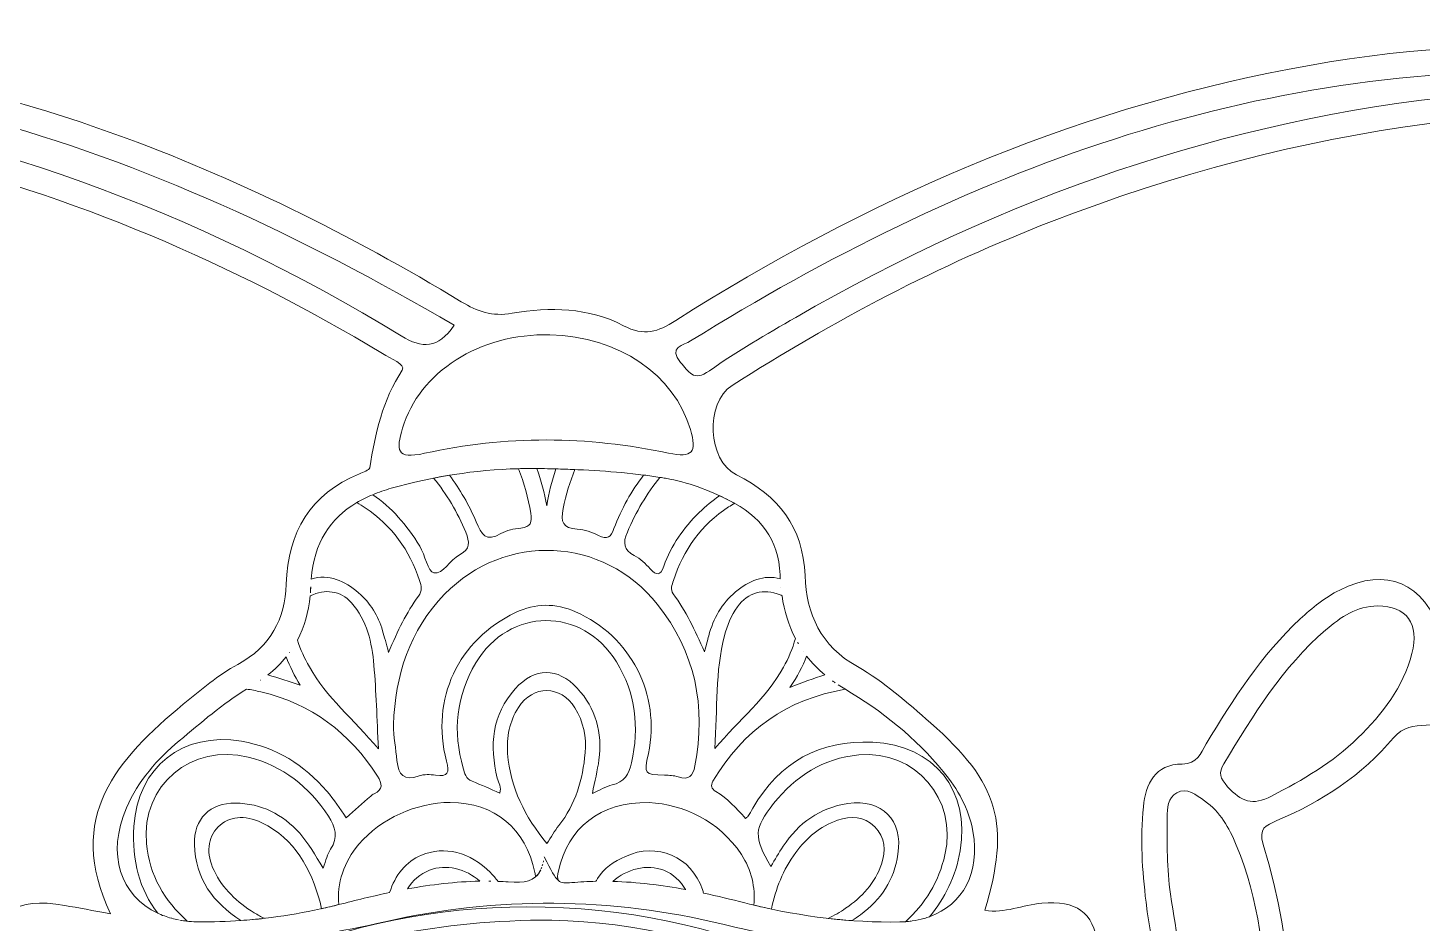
# Model space of a CAD drawing. Extents: x 70 to 1931, y -820 to -180.
# Drawn here: x 220.6 to 408.7, y -304.7 to -184 of the extents above; entities that cross this region are included whole.
import ezdxf

# ---------------------------------------------------------------- set-up
doc = ezdxf.new("R2010")
doc.units = 0
doc.header["$MEASUREMENT"] = 0
doc.layers.add('Layer 1', color=7, linetype='Continuous')

# ---------------------------------------------------------------- blocks, each defined once
blk = doc.blocks.new('block 2')
at = {"layer": 'Layer 1', "lineweight": 0}
for points, knots in [([(509.78, -462.53), (506.69, -456.93), (500.9, -453.88), (494.56, -454.53), (490.01, -454.99), (486.15, -457.08), (482.44, -459.57), (481.43, -460.25), (480.65, -461.43), (479.29, -461.42), (469.71, -461.37), (460.78, -464.18), (451.74, -467.82), (450.19, -454.55), (443.63, -444.56), (433.08, -437.09), (422.72, -429.75), (410.98, -426.43), (398.49, -425.74), (394.68, -425.54), (393.22, -424.32), (392.47, -420.48), (389.54, -405.48), (384.17, -391.39), (373.39, -380.19), (370.05, -376.71), (370.7, -374.92), (373.08, -371.5), (389.45, -347.9), (395.78, -322.32), (387.24, -294.13), (386.57, -291.92), (387.56, -291.58), (389.09, -290.92), (395.14, -288.35), (400.57, -284.82), (404.82, -279.74), (406.07, -278.26), (407.54, -278.16), (409.23, -278.05), (415.21, -277.67), (419.27, -274.53), (421.58, -269.08), (423.34, -264.9), (423.51, -260.48), (423.31, -256.04), (423.27, -255.02), (423.66, -253.62), (422.01, -253.46), (420.41, -253.3), (420.05, -254.37), (419.71, -255.74), (418.55, -260.43), (415.26, -263.34), (411.24, -265.8), (408.93, -258.8), (403.84, -256.66), (397.55, -259.83), (395.57, -260.84), (393.84, -262.21), (392.21, -263.73), (386.99, -268.61), (383.2, -274.55), (379.53, -280.58), (378.76, -281.84), (378.37, -283.28), (376.32, -283.29), (372.63, -283.29), (371.39, -285.96), (371.08, -289.07), (370.65, -293.35), (370.91, -297.63), (371.43, -301.9), (372.28, -309.03), (374.49, -316.01), (373.89, -323.28), (372.63, -338.65), (367.15, -352.82), (361.35, -366.89), (360.47, -369.03), (359.47, -368.65), (357.89, -367.78), (352.3, -364.69), (346.36, -362.48), (340.13, -361.04), (339.12, -360.81), (337.9, -361.03), (337.31, -359.79), (341.64, -357.95), (346.02, -356.27), (350.22, -354.23), (352.41, -353.17), (355, -351.71), (354.46, -348.71), (352.95, -340.44), (356.74, -334), (361.01, -327.56), (365.01, -321.51), (365.91, -314.69), (364.94, -307.67), (364.31, -303.13), (362.01, -301.69), (357.38, -302.06), (354.81, -302.27), (352.35, -303.46), (349.68, -303.01), (353.2, -291.43), (351.65, -285.87), (342.36, -277.74), (339.24, -275.01), (336.08, -272.18), (332.51, -270.16), (327.54, -267.35), (325.64, -263.1), (325.44, -257.89), (325.18, -251.32), (321.88, -247.11), (316.19, -244.3), (312.27, -242.36), (311.95, -234.61), (315.6, -232.27), (329.26, -223.52), (343.54, -215.99), (358.68, -210.15), (391.91, -197.32), (426.12, -192.14), (461.58, -197.45), (466.62, -198.21), (471.58, -199.53), (476.57, -200.62), (477.85, -200.9), (479.11, -201.15), (479.62, -199.51), (480.08, -197.99), (478.9, -197.64), (477.85, -197.25), (477.2, -197), (476.57, -196.72), (475.93, -196.46), (448.24, -185.46), (419.73, -184.04), (390.74, -189.6), (360.9, -195.31), (333.55, -207.25), (308.02, -223.49), (305.58, -225.04), (303.74, -225.65), (300.97, -224.19), (296.29, -221.72), (291.02, -221.65), (285.96, -222.52), (283.2, -222.99), (281.28, -222.28), (279.09, -220.96), (249.02, -202.82), (217.02, -190.13), (181.72, -187.05), (158.34, -185.02), (135.65, -188.05), (113.87, -196.99), (112.77, -197.44), (110.75, -197.44), (111.51, -199.6), (112.18, -201.54), (113.69, -200.8), (114.99, -200.47), (144.6, -192.9), (174.17, -194.13), (203.65, -201.1), (226.69, -206.55), (248.22, -215.75), (268.48, -227.96), (269.51, -228.58), (271.62, -229.44), (271.13, -230.17), (268.44, -234.21), (267.51, -238.72), (266.73, -243.35), (266.67, -243.68), (265.85, -243.93), (265.34, -244.15), (258.76, -246.94), (255.72, -251.94), (255.47, -259.06), (255.31, -263.69), (253.39, -267.48), (248.95, -269.85), (246.3, -271.27), (243.94, -273.3), (241.59, -275.23), (232.74, -282.52), (225.55, -290.47), (231.78, -303.47), (229.35, -303.03), (227.48, -302.69), (225.61, -302.35), (218.84, -301.12), (216.05, -303.27), (215.79, -310.29), (215.55, -316.92), (216.9, -323.15), (220.83, -328.73), (224.38, -333.76), (227.76, -339.25), (226.78, -345.54), (225.98, -350.67), (228.08, -353.12), (232.05, -354.91), (235.94, -356.66), (239.94, -358.17), (244.65, -360.1), (236.26, -362), (228.89, -364.26), (222.15, -368.2), (220.09, -369.4), (219.85, -367.56), (219.36, -366.4), (216, -358.52), (213.06, -350.49), (210.6, -342.27), (207.04, -330.41), (205.73, -318.57), (208.74, -306.33), (210.05, -300.99), (210.45, -295.38), (209.89, -289.83), (209.6, -286.86), (208.96, -283.6), (205.31, -283.41), (202.79, -283.28), (202.07, -281.87), (201.08, -280.22), (196.79, -273.09), (192.34, -266.08), (185.41, -261.13), (182.35, -258.95), (179.02, -257.9), (175.24, -258.88), (171.78, -259.77), (170.44, -262.53), (169.63, -265.9), (165.44, -263.08), (162.03, -260.13), (161.07, -255.28), (160.79, -253.87), (160.09, -253.39), (158.83, -253.46), (157.36, -253.55), (157.61, -254.77), (157.61, -255.65), (157.62, -258.41), (157.44, -261.22), (157.89, -263.92), (159.39, -273.1), (163.53, -276.93), (172.92, -278.07), (174.29, -278.23), (175.18, -278.78), (176.03, -279.78), (180.26, -284.7), (185.49, -288.3), (191.45, -290.71), (193.78, -291.65), (194.26, -292.56), (193.35, -294.92), (191.23, -300.36), (190.32, -306.11), (190.01, -311.93), (188.84, -334.67), (195.33, -355.07), (209, -373.17), (210.82, -375.58), (210.75, -376.82), (208.6, -378.88), (203.16, -384.1), (199.16, -390.43), (195.92, -397.21), (192.27, -404.85), (189.62, -412.86), (188.28, -421.22), (187.77, -424.41), (186.42, -425.68), (183.26, -425.64), (178.67, -425.58), (174.18, -426.5), (169.73, -427.51), (149.17, -432.2), (131.74, -445.86), (129.07, -467.66), (125.41, -466.41), (121.84, -464.87), (118.12, -463.98), (108.61, -461.7), (98.53, -461.35), (90.18, -455.32), (90.07, -455.24), (89.93, -455.21), (89.8, -455.17), (82.21, -452.88), (74.55, -455.95), (70.99, -462.7), (70.54, -463.54), (69.74, -464.43), (70.66, -465.28), (71.33, -465.9), (72.28, -466.36), (73.29, -465.67), (77.72, -462.61), (82.36, -464.49), (86.93, -465.13), (88.65, -465.37), (89.53, -465.95), (88.83, -468.08), (88.16, -470.13), (89.08, -472.11), (90.35, -473.88), (93.35, -478.06), (97.64, -480.19), (102.42, -481.37), (111.89, -483.71), (121.38, -482.67), (130.84, -481.13), (132.17, -480.91), (133.26, -480.43), (134.68, -481.47), (139.75, -485.19), (142.72, -484.64), (146.39, -479.53), (149.23, -475.56), (151.22, -471.11), (152.57, -466.47), (154.64, -459.38), (159.27, -454.54), (165.19, -450.62), (170.75, -446.95), (176.73, -444.09), (182.9, -441.63), (183.67, -441.32), (184.53, -440.36), (185.17, -441), (185.17, -457.12), (185.1, -472.88), (185.23, -488.64), (185.26, -491.45), (184.36, -493.14), (182.09, -494.76), (173.8, -500.67), (166.56, -507.71), (161.31, -516.51), (152.84, -530.72), (149.99, -545.51), (157.52, -561.09), (158.5, -563.11), (157.62, -563.36), (155.99, -563.68), (151.37, -564.61), (146.69, -565.65), (142.6, -567.91), (135.76, -571.69), (128.73, -573.87), (120.87, -574.7), (111.94, -575.64), (106.46, -583.87), (107.75, -592.32), (107.87, -593.07), (107.6, -594.13), (108.76, -594.26), (109.71, -594.37), (110.67, -594.4), (111.17, -593.21), (113.2, -588.36), (117.83, -586.88), (122.07, -584.92), (123.39, -584.31), (124.58, -583.75), (125.25, -585.89), (126.14, -588.7), (128.56, -589.78), (131.2, -590.47), (136.74, -591.9), (141.92, -590.58), (146.89, -588.27), (154.52, -584.73), (160.92, -579.48), (166.73, -573.48), (167.85, -572.32), (168.78, -571.1), (170.81, -571.06), (177.41, -570.92), (179.24, -568.92), (179.19, -562.25), (179.14, -556.81), (177.73, -551.59), (176.33, -546.38), (174.07, -537.98), (178.72, -521.78), (185.44, -515.97), (185.44, -521.09), (185.41, -525.79), (185.45, -530.48), (185.62, -553.58), (186.07, -576.67), (187.12, -599.74), (188.82, -637.2), (191.57, -674.55), (198.31, -711.49), (202.49, -734.38), (208.04, -756.88), (218.09, -778.03), (223.77, -790.01), (230.92, -800.95), (241.25, -809.52), (248.5, -815.53), (255.3, -814.84), (260.96, -807.53), (264.73, -802.66), (267.03, -797.04), (268.98, -791.25), (269.87, -788.63), (270.76, -786.01), (271.77, -783.03), (276.9, -789.72), (281.75, -796.07), (290.56, -796.04), (299.36, -796.01), (304.12, -789.35), (309.22, -783.04), (310.33, -786.5), (311.16, -789.43), (312.21, -792.27), (314.41, -798.24), (316.72, -804.2), (321.14, -808.98), (326.12, -814.38), (331.81, -815.04), (337.83, -810.85), (339.97, -809.36), (341.93, -807.57), (343.79, -805.72), (356.81, -792.84), (364.35, -776.75), (370.23, -759.79), (381.91, -726.1), (386.66, -691.05), (390, -655.78), (394.27, -610.59), (395.31, -565.24), (395.51, -519.87), (395.52, -518.57), (395.02, -517.12), (396.47, -515.57), (398.41, -519.43), (400.38, -523.04), (402.08, -526.79), (405.37, -534.06), (406.52, -541.45), (403.83, -549.32), (402.18, -554.14), (401.37, -559.26), (401.77, -564.44), (402.1, -568.61), (404.2, -571.34), (407.67, -571.09), (410.83, -570.86), (412.72, -572.2), (414.79, -574.21), (417.86, -577.18), (421.14, -579.97), (424.54, -582.57), (429.63, -586.47), (435.15, -589.65), (441.59, -590.7), (446.19, -591.44), (451.75, -591.93), (454.22, -587.76), (457.06, -582.99), (459.32, -584.99), (462.25, -586.52), (465.2, -588.05), (468.26, -589.5), (469.58, -592.88), (470.01, -593.97), (470.74, -594.34), (471.81, -594.28), (473.25, -594.2), (473.03, -593.09), (473.14, -592.16), (474.08, -584.27), (469.85, -577.7), (462.21, -575.2), (458.9, -574.11), (455.47, -573.76), (452, -573.71), (450.64, -573.69), (449.28, -573.91), (448, -573.04), (440.92, -568.23), (433.01, -565.41), (424.7, -563.66), (422.73, -563.25), (422.58, -562.66), (423.44, -560.94), (429.46, -548.84), (428.73, -536.59), (423.67, -524.45), (418.4, -511.8), (409.22, -502.33), (398.35, -494.36), (396.83, -493.25), (395.74, -492.27), (395.73, -490.1), (395.66, -473.79), (396.2, -457.47), (395.27, -440.79), (401.49, -442.69), (407.01, -445.46), (412.37, -448.56), (420.12, -453.04), (426.4, -458.65), (428.84, -467.87), (430.14, -472.77), (432.41, -477.48), (435.97, -481.32), (439.05, -484.64), (442.07, -484.97), (445.41, -482.13), (446.86, -480.89), (448.08, -480.69), (449.87, -481.04), (457.78, -482.62), (465.77, -483.21), (473.81, -482.26), (479.69, -481.57), (485.16, -479.79), (489.35, -475.28), (491.4, -473.07), (493.02, -470.6), (491.91, -467.45), (491.3, -465.73), (492.24, -465.57), (493.36, -465.35), (498.06, -464.41), (502.8, -462.65), (507.41, -465.59), (508.43, -466.24), (509.35, -466.01), (510.07, -465.43), (511.28, -464.45), (510.3, -463.47), (509.78, -462.53)], [0, 0, 0, 0, 1, 1, 1, 2, 2, 2, 3, 3, 3, 4, 4, 4, 5, 5, 5, 6, 6, 6, 7, 7, 7, 8, 8, 8, 9, 9, 9, 10, 10, 10, 11, 11, 11, 12, 12, 12, 13, 13, 13, 14, 14, 14, 15, 15, 15, 16, 16, 16, 17, 17, 17, 18, 18, 18, 19, 19, 19, 20, 20, 20, 21, 21, 21, 22, 22, 22, 23, 23, 23, 24, 24, 24, 25, 25, 25, 26, 26, 26, 27, 27, 27, 28, 28, 28, 29, 29, 29, 30, 30, 30, 31, 31, 31, 32, 32, 32, 33, 33, 33, 34, 34, 34, 35, 35, 35, 36, 36, 36, 37, 37, 37, 38, 38, 38, 39, 39, 39, 40, 40, 40, 41, 41, 41, 42, 42, 42, 43, 43, 43, 44, 44, 44, 45, 45, 45, 46, 46, 46, 47, 47, 47, 48, 48, 48, 49, 49, 49, 50, 50, 50, 51, 51, 51, 52, 52, 52, 53, 53, 53, 54, 54, 54, 55, 55, 55, 56, 56, 56, 57, 57, 57, 58, 58, 58, 59, 59, 59, 60, 60, 60, 61, 61, 61, 62, 62, 62, 63, 63, 63, 64, 64, 64, 65, 65, 65, 66, 66, 66, 67, 67, 67, 68, 68, 68, 69, 69, 69, 70, 70, 70, 71, 71, 71, 72, 72, 72, 73, 73, 73, 74, 74, 74, 75, 75, 75, 76, 76, 76, 77, 77, 77, 78, 78, 78, 79, 79, 79, 80, 80, 80, 81, 81, 81, 82, 82, 82, 83, 83, 83, 84, 84, 84, 85, 85, 85, 86, 86, 86, 87, 87, 87, 88, 88, 88, 89, 89, 89, 90, 90, 90, 91, 91, 91, 92, 92, 92, 93, 93, 93, 94, 94, 94, 95, 95, 95, 96, 96, 96, 97, 97, 97, 98, 98, 98, 99, 99, 99, 100, 100, 100, 101, 101, 101, 102, 102, 102, 103, 103, 103, 104, 104, 104, 105, 105, 105, 106, 106, 106, 107, 107, 107, 108, 108, 108, 109, 109, 109, 110, 110, 110, 111, 111, 111, 112, 112, 112, 113, 113, 113, 114, 114, 114, 115, 115, 115, 116, 116, 116, 117, 117, 117, 118, 118, 118, 119, 119, 119, 120, 120, 120, 121, 121, 121, 122, 122, 122, 123, 123, 123, 124, 124, 124, 125, 125, 125, 126, 126, 126, 127, 127, 127, 128, 128, 128, 129, 129, 129, 130, 130, 130, 131, 131, 131, 132, 132, 132, 133, 133, 133, 134, 134, 134, 135, 135, 135, 136, 136, 136, 137, 137, 137, 138, 138, 138, 139, 139, 139, 140, 140, 140, 141, 141, 141, 142, 142, 142, 143, 143, 143, 144, 144, 144, 145, 145, 145, 146, 146, 146, 147, 147, 147, 148, 148, 148, 149, 149, 149, 150, 150, 150, 151, 151, 151, 152, 152, 152, 153, 153, 153, 154, 154, 154, 155, 155, 155, 156, 156, 156, 157, 157, 157, 158, 158, 158, 159, 159, 159, 160, 160, 160, 161, 161, 161, 162, 162, 162, 163, 163, 163, 164, 164, 164, 165, 165, 165, 166, 166, 166, 167, 167, 167, 168, 168, 168, 169, 169, 169, 170, 170, 170, 171, 171, 171, 172, 172, 172, 173, 173, 173, 174, 174, 174, 175, 175, 175, 176, 176, 176, 177, 177, 177, 178, 178, 178, 179, 179, 179, 180, 180, 180, 181, 181, 181, 182, 182, 182, 183, 183, 183, 183]), ([(270.97, -225.55), (243.37, -208.71), (213.63, -197.71), (181.49, -193.61), (169.3, -192.05), (157.02, -191.34), (144.68, -192.08), (193.45, -184.56), (236.76, -199.95), (278.11, -224.13), (275.92, -227.32), (273.87, -227.32), (270.97, -225.55)], [0, 0, 0, 0, 1, 1, 1, 2, 2, 2, 3, 3, 3, 4, 4, 4, 4]), ([(310.02, -226.25), (346.71, -203.45), (385.81, -188.54), (429.84, -189.97), (433.56, -190.09), (437.27, -190.51), (440.98, -190.91), (442.83, -191.11), (444.65, -191.57), (446.48, -191.91), (435.67, -191.59), (424.95, -192.05), (414.24, -193.14), (381.99, -196.42), (352.15, -206.92), (324.19, -223.08), (320.25, -225.36), (316.27, -227.62), (312.57, -230.26), (310.37, -231.83), (309.74, -230.33), (308.67, -229.14), (306.88, -227.14), (309.13, -226.8), (310.02, -226.25)], [0, 0, 0, 0, 1, 1, 1, 2, 2, 2, 3, 3, 3, 4, 4, 4, 5, 5, 5, 6, 6, 6, 7, 7, 7, 8, 8, 8, 8]), ([(271.17, -238.02), (273.38, -230.45), (281.58, -225.19), (291.04, -225.42), (300.33, -225.65), (307.8, -230.78), (309.99, -238.19), (310.9, -241.27), (310.27, -242.05), (307.03, -241.37), (296.08, -239.06), (285.05, -238.95), (274.12, -241.4), (270.23, -242.27), (270.33, -240.91), (271.17, -238.02)], [0, 0, 0, 0, 1, 1, 1, 2, 2, 2, 3, 3, 3, 4, 4, 4, 5, 5, 5, 5]), ([(286.78, -243.47), (287.56, -245.39), (288.08, -247.41), (288.46, -249.48), (288.68, -250.69), (288.44, -251.34), (287.1, -251.49), (286.19, -251.6), (285.19, -251.75), (284.42, -252.21), (282.4, -253.41), (281.84, -252.35), (281.1, -250.63), (280.11, -248.33), (278.9, -246.24), (277.49, -244.36), (276.78, -244.47), (276.06, -244.6), (275.35, -244.74), (277.12, -246.89), (278.56, -249.33), (279.68, -252.05), (280.21, -253.34), (280.37, -254.34), (278.85, -255.08), (277.53, -255.72), (276.64, -257.79), (275.4, -257.52), (274.54, -257.33), (274.22, -255.11), (273.48, -253.9), (271.73, -251.06), (269.65, -248.67), (267.14, -246.98), (267.92, -246.65), (268.76, -246.36), (269.64, -246.11), (275.28, -244.52), (280.9, -243.63), (286.78, -243.47)], [0, 0, 0, 0, 1, 1, 1, 2, 2, 2, 3, 3, 3, 4, 4, 4, 5, 5, 5, 6, 6, 6, 7, 7, 7, 8, 8, 8, 9, 9, 9, 10, 10, 10, 11, 11, 11, 12, 12, 12, 13, 13, 13, 13]), ([(289.29, -243.45), (288.45, -243.44), (287.61, -243.45), (286.78, -243.47), (287.95, -243.44), (289.14, -243.43), (290.33, -243.46), (290.84, -243.47), (291.34, -243.48), (291.84, -243.5), (291.3, -245.09), (290.88, -246.75), (290.6, -248.48), (290.29, -246.73), (289.85, -245.05), (289.29, -243.45)], [0, 0, 0, 0, 1, 1, 1, 2, 2, 2, 3, 3, 3, 4, 4, 4, 5, 5, 5, 5]), ([(291.84, -243.5), (295.83, -243.61), (299.76, -243.82), (303.68, -244.33), (302.04, -246.46), (300.7, -248.86), (299.68, -251.52), (299.24, -252.68), (298.82, -253.13), (297.57, -252.47), (296.71, -252.02), (295.7, -251.69), (294.73, -251.63), (292.8, -251.5), (292.45, -250.65), (292.82, -248.86), (293.21, -246.96), (293.74, -245.21), (294.4, -243.58), (293.55, -243.55), (292.7, -243.52), (291.84, -243.5)], [0, 0, 0, 0, 1, 1, 1, 2, 2, 2, 3, 3, 3, 4, 4, 4, 5, 5, 5, 6, 6, 6, 7, 7, 7, 7]), ([(303.68, -244.33), (304.41, -244.42), (305.15, -244.53), (305.88, -244.65), (305.15, -244.53), (304.41, -244.42), (303.68, -244.33)], [0, 0, 0, 0, 1, 1, 1, 2, 2, 2, 2]), ([(315.21, -247.74), (319.37, -249.84), (321.87, -252.95), (322.07, -257.77), (322.07, -257.96), (322.09, -258.15), (322.1, -258.33), (322.1, -258.33), (322.1, -258.33), (322.1, -258.33), (319.86, -257.69), (317.88, -258.6), (316.08, -260.08), (314.19, -261.63), (313.08, -263.67), (312.46, -266.01), (312.3, -266.59), (312.15, -267.17), (311.88, -268.15), (310.59, -265.2), (309.35, -262.64), (307.66, -260.34), (307.24, -259.79), (307.51, -259.14), (307.7, -258.55), (309.06, -254.4), (311.46, -251.01), (315.14, -248.63), (315.41, -248.46), (315.68, -248.29), (315.96, -248.14), (315.71, -248), (315.46, -247.87), (315.21, -247.74), (314.78, -247.53), (314.35, -247.32), (313.92, -247.12), (312.97, -247.76), (312.05, -248.5), (311.18, -249.36), (309.08, -251.44), (307.37, -253.8), (306.39, -256.6), (305.9, -258.01), (305.44, -257.88), (304.57, -256.96), (303.93, -256.29), (303.23, -255.61), (302.42, -255.18), (300.95, -254.41), (300.87, -253.48), (301.48, -252.03), (302.65, -249.27), (304.11, -246.8), (305.88, -244.65), (306.13, -244.69), (306.38, -244.72), (306.63, -244.77), (309.63, -245.28), (312.47, -246.36), (315.21, -247.74)], [0, 0, 0, 0, 1, 1, 1, 2, 2, 2, 3, 3, 3, 4, 4, 4, 5, 5, 5, 6, 6, 6, 7, 7, 7, 8, 8, 8, 9, 9, 9, 10, 10, 10, 11, 11, 11, 12, 12, 12, 13, 13, 13, 14, 14, 14, 15, 15, 15, 16, 16, 16, 17, 17, 17, 18, 18, 18, 19, 19, 19, 20, 20, 20, 20]), ([(264.99, -248.05), (265.37, -248.26), (265.76, -248.49), (266.13, -248.74), (269.74, -251.13), (272.1, -254.47), (273.46, -258.54), (273.7, -259.26), (273.86, -259.94), (273.32, -260.65), (271.68, -262.85), (270.49, -265.3), (269.29, -268.24), (268.94, -266.98), (268.72, -266.15), (268.47, -265.32), (267.86, -263.32), (266.85, -261.57), (265.23, -260.2), (263.34, -258.62), (261.25, -257.57), (258.84, -258.38), (259.23, -253.48), (261.4, -250.18), (264.99, -248.05)], [0, 0, 0, 0, 1, 1, 1, 2, 2, 2, 3, 3, 3, 4, 4, 4, 5, 5, 5, 6, 6, 6, 7, 7, 7, 8, 8, 8, 8]), ([(266.02, -247.49), (265.67, -247.67), (265.32, -247.86), (264.99, -248.05), (265.32, -247.86), (265.67, -247.67), (266.02, -247.49)], [0, 0, 0, 0, 1, 1, 1, 2, 2, 2, 2]), ([(267.14, -246.98), (266.75, -247.14), (266.38, -247.31), (266.03, -247.49), (266.38, -247.31), (266.75, -247.14), (267.14, -246.98)], [0, 0, 0, 0, 1, 1, 1, 2, 2, 2, 2]), ([(305.55, -261.77), (310.65, -268.16), (312.13, -275.53), (310.59, -283.54), (310.33, -284.9), (309.79, -285.51), (308.34, -285.01), (307.77, -284.82), (307.12, -284.82), (306.5, -284.79), (303.73, -284.68), (303.73, -284.69), (304.32, -281.88), (305.99, -273.9), (301.96, -266.04), (294.5, -262.76), (291.78, -261.56), (289.09, -261.6), (286.4, -262.87), (278.7, -266.51), (274.9, -274.54), (277.08, -282.88), (277.5, -284.48), (277.32, -285.03), (275.6, -284.78), (274.88, -284.68), (274.06, -284.66), (273.39, -284.89), (271.35, -285.6), (270.61, -284.78), (270.41, -282.82), (270.25, -281.22), (269.94, -279.63), (269.94, -278), (270.18, -271.33), (272.09, -265.28), (276.84, -260.4), (285, -252.02), (298.24, -252.6), (305.55, -261.77)], [0, 0, 0, 0, 1, 1, 1, 2, 2, 2, 3, 3, 3, 4, 4, 4, 5, 5, 5, 6, 6, 6, 7, 7, 7, 8, 8, 8, 9, 9, 9, 10, 10, 10, 11, 11, 11, 12, 12, 12, 13, 13, 13, 13]), ([(258.74, -260.19), (258.75, -259.92), (258.77, -259.65), (258.78, -259.38), (258.77, -259.65), (258.76, -259.92), (258.74, -260.19)], [0, 0, 0, 0, 1, 1, 1, 2, 2, 2, 2]), ([(322.2, -259.48), (322.2, -259.48), (322.2, -259.48), (322.2, -259.47), (322.2, -259.48), (322.2, -259.48), (322.2, -259.48)], [0, 0, 0, 0, 1, 1, 1, 2, 2, 2, 2]), ([(267.92, -281.23), (264.52, -277.27), (260.9, -274.29), (258.6, -270.18), (257.95, -269.02), (257.37, -267.84), (256.99, -266.58), (256.99, -266.59), (256.99, -266.59), (256.99, -266.59), (257.94, -264.8), (258.5, -262.81), (258.7, -260.63), (260.73, -259.63), (262.8, -259.91), (264.26, -261.54), (266.39, -263.92), (267.03, -266.92), (267.3, -269.96), (267.61, -273.52), (267.7, -277.1), (267.92, -281.23)], [0, 0, 0, 0, 1, 1, 1, 2, 2, 2, 3, 3, 3, 4, 4, 4, 5, 5, 5, 6, 6, 6, 7, 7, 7, 7]), ([(313.27, -281.2), (313.66, -275.76), (313.3, -270.81), (314.59, -265.98), (314.96, -264.6), (315.47, -263.27), (316.32, -262.1), (317.77, -260.14), (319.85, -259.57), (322.08, -260.48), (322.17, -260.52), (322.25, -260.55), (322.34, -260.59), (322.65, -262.68), (323.23, -264.61), (324.14, -266.37), (323.8, -267.73), (323.2, -269.01), (322.52, -270.25), (320.27, -274.39), (316.61, -277.31), (313.27, -281.2)], [0, 0, 0, 0, 1, 1, 1, 2, 2, 2, 3, 3, 3, 4, 4, 4, 5, 5, 5, 6, 6, 6, 7, 7, 7, 7]), ([(294.72, -273.07), (292.07, -270.21), (288.99, -270.23), (286.36, -273.14), (283.18, -276.66), (282.88, -280.79), (283.94, -285.19), (284.1, -285.83), (284.54, -286.44), (284.28, -287.2), (283.02, -286.66), (281.79, -286.09), (280.53, -285.61), (279.68, -285.28), (279.54, -284.52), (279.34, -283.84), (277.91, -278.88), (278.39, -274.1), (281.04, -269.66), (285.55, -262.11), (295.38, -262.03), (300.01, -269.51), (302.63, -273.73), (303.11, -278.33), (302.03, -283.14), (301.69, -284.62), (301.08, -285.74), (299.42, -286.11), (298.56, -286.31), (297.77, -286.81), (296.76, -287.26), (297.09, -285.6), (297.45, -284.16), (297.65, -282.71), (298.13, -279.07), (297.25, -275.79), (294.72, -273.07)], [0, 0, 0, 0, 1, 1, 1, 2, 2, 2, 3, 3, 3, 4, 4, 4, 5, 5, 5, 6, 6, 6, 7, 7, 7, 8, 8, 8, 9, 9, 9, 10, 10, 10, 11, 11, 11, 12, 12, 12, 12]), ([(381.93, -283.24), (385.89, -276.74), (389.81, -270.22), (395.69, -265.19), (397.7, -263.47), (399.86, -261.97), (402.68, -261.97), (406.53, -261.95), (408.35, -264.39), (407.29, -268.39), (406.08, -272.93), (403.34, -276.56), (400.01, -279.77), (396.6, -283.07), (392.58, -285.43), (388.37, -287.6), (385.75, -288.96), (384.25, -288.37), (382.44, -286.34), (381.4, -285.19), (381.17, -284.49), (381.93, -283.24)], [0, 0, 0, 0, 1, 1, 1, 2, 2, 2, 3, 3, 3, 4, 4, 4, 5, 5, 5, 6, 6, 6, 7, 7, 7, 7]), ([(324.45, -266.92), (324.48, -266.98), (324.51, -267.03), (324.55, -267.09), (324.51, -267.03), (324.48, -266.98), (324.45, -266.92)], [0, 0, 0, 0, 1, 1, 1, 2, 2, 2, 2]), ([(255.49, -268.84), (255.94, -270.14), (256.61, -271.4), (257.35, -272.66), (255.9, -272.14), (254.45, -271.67), (252.99, -271.28), (252.99, -271.28), (252.99, -271.28), (252.99, -271.28), (253.95, -270.53), (254.78, -269.72), (255.49, -268.84)], [0, 0, 0, 0, 1, 1, 1, 2, 2, 2, 3, 3, 3, 4, 4, 4, 4]), ([(255.93, -268.27), (255.92, -268.29), (255.91, -268.3), (255.9, -268.31), (255.91, -268.3), (255.92, -268.29), (255.93, -268.27)], [0, 0, 0, 0, 1, 1, 1, 2, 2, 2, 2]), ([(328.13, -271.28), (328.13, -271.28), (328.13, -271.28), (328.12, -271.28), (326.63, -271.72), (325.11, -272.31), (323.41, -272.96), (324.38, -271.51), (325.16, -270.13), (325.66, -268.74), (325.66, -268.74), (325.66, -268.74), (325.66, -268.74), (326.36, -269.65), (327.18, -270.49), (328.13, -271.28)], [0, 0, 0, 0, 1, 1, 1, 2, 2, 2, 3, 3, 3, 4, 4, 4, 5, 5, 5, 5]), ([(325.23, -268.16), (325.23, -268.16), (325.24, -268.17), (325.24, -268.17), (325.24, -268.17), (325.23, -268.16), (325.23, -268.16)], [0, 0, 0, 0, 1, 1, 1, 2, 2, 2, 2]), ([(252.05, -271.97), (252.04, -271.98), (252.03, -271.99), (252.01, -271.99), (252.03, -271.99), (252.04, -271.98), (252.05, -271.97)], [0, 0, 0, 0, 1, 1, 1, 2, 2, 2, 2]), ([(295.79, -281.79), (295.47, -285.36), (294.53, -288.72), (292.23, -291.59), (291.65, -292.31), (291.21, -293.13), (290.63, -294.02), (287.69, -290.41), (285.69, -286.5), (285.34, -281.89), (285.18, -279.67), (285.57, -277.54), (286.79, -275.66), (288.77, -272.59), (292.48, -272.63), (294.42, -275.73), (295.57, -277.57), (295.98, -279.65), (295.79, -281.79)], [0, 0, 0, 0, 1, 1, 1, 2, 2, 2, 3, 3, 3, 4, 4, 4, 5, 5, 5, 6, 6, 6, 6]), ([(344.09, -284.31), (346.03, -286.69), (347.54, -289.26), (348.09, -292.37), (349.08, -297.95), (346.73, -302.24), (342.23, -303.87), (344.33, -301.39), (345.76, -298.45), (346.37, -294.97), (347.8, -286.86), (342.81, -280.74), (334.59, -280.35), (327.39, -280.02), (321.99, -283), (318.4, -289.25), (318.18, -289.63), (317.97, -290), (317.74, -290.37), (317.71, -290.42), (317.65, -290.45), (317.42, -290.62), (316.19, -289.24), (314.96, -287.92), (313.41, -286.98), (312.82, -286.62), (312.67, -286.21), (313.03, -285.6), (317.09, -278.73), (323.05, -274.52), (330.87, -273.21), (330.85, -273.2), (330.82, -273.18), (330.8, -273.17), (330.49, -272.98), (330.19, -272.79), (329.89, -272.6), (330.19, -272.79), (330.49, -272.98), (330.8, -273.17), (335.78, -276.1), (340.37, -279.75), (344.09, -284.31)], [0, 0, 0, 0, 1, 1, 1, 2, 2, 2, 3, 3, 3, 4, 4, 4, 5, 5, 5, 6, 6, 6, 7, 7, 7, 8, 8, 8, 9, 9, 9, 10, 10, 10, 11, 11, 11, 12, 12, 12, 13, 13, 13, 14, 14, 14, 14]), ([(329.5, -272.33), (329.38, -272.25), (329.26, -272.16), (329.15, -272.08), (329.26, -272.16), (329.38, -272.25), (329.5, -272.33)], [0, 0, 0, 0, 1, 1, 1, 2, 2, 2, 2]), ([(233.93, -289.18), (235.5, -285.54), (238.09, -282.64), (241.06, -280.15), (243.98, -277.7), (246.91, -275.19), (250.12, -273.18), (250.75, -273.28), (251.39, -273.4), (252.04, -273.55), (258.82, -275.16), (264.04, -279.04), (267.78, -284.93), (268.4, -285.92), (268.62, -286.72), (267.32, -287.29), (267.15, -287.36), (267.01, -287.49), (266.87, -287.62), (265.77, -288.58), (264.68, -289.55), (263.58, -290.52), (262.71, -289.32), (261.92, -288.06), (260.95, -286.95), (257.89, -283.42), (254.13, -281), (249.46, -280.22), (241.48, -278.89), (235.45, -283.65), (234.93, -291.72), (234.64, -296.33), (235.71, -300.23), (238.14, -303.4), (233.16, -301.06), (231.21, -295.51), (233.93, -289.18)], [0, 0, 0, 0, 1, 1, 1, 2, 2, 2, 3, 3, 3, 4, 4, 4, 5, 5, 5, 6, 6, 6, 7, 7, 7, 8, 8, 8, 9, 9, 9, 10, 10, 10, 11, 11, 11, 12, 12, 12, 12]), ([(236.62, -293.98), (235.87, -286.21), (242.75, -280.41), (250.35, -282.36), (255.01, -283.55), (258.56, -286.29), (261.16, -290.33), (262.1, -291.78), (262.55, -293.17), (261.46, -294.77), (261.02, -295.42), (260.86, -296.25), (260.45, -297.34), (259.37, -295.53), (258.5, -293.96), (257.29, -292.62), (254.98, -290.04), (252.11, -288.59), (248.64, -288.56), (245.16, -288.52), (243.02, -290.67), (243.1, -294.14), (243.22, -298.75), (245.63, -301.99), (249.35, -304.39), (247.47, -304.52), (245.58, -304.59), (243.68, -304.57), (242.77, -304.56), (241.92, -304.48), (241.11, -304.33), (241.44, -304.39), (241.77, -304.44), (242.12, -304.48), (239.07, -301.72), (237.03, -298.31), (236.62, -293.98)], [0, 0, 0, 0, 1, 1, 1, 2, 2, 2, 3, 3, 3, 4, 4, 4, 5, 5, 5, 6, 6, 6, 7, 7, 7, 8, 8, 8, 9, 9, 9, 10, 10, 10, 11, 11, 11, 12, 12, 12, 12]), ([(320.92, -302.84), (321.46, -300.12), (322.49, -297.56), (324.19, -295.23), (325.65, -293.22), (327.47, -291.68), (329.84, -290.86), (331.65, -290.23), (333.4, -290.3), (334.85, -291.75), (336.29, -293.2), (336.36, -294.97), (335.75, -296.78), (334.87, -299.34), (333.13, -301.23), (330.92, -302.74), (330.15, -303.26), (329.37, -303.71), (328.56, -304.1), (329.62, -304.22), (330.69, -304.32), (331.75, -304.4), (332.16, -304.14), (332.55, -303.88), (332.93, -303.6), (335.7, -301.57), (337.47, -298.9), (337.98, -295.44), (338.66, -290.82), (335.83, -287.96), (331.22, -288.62), (327.4, -289.17), (324.59, -291.24), (322.48, -294.38), (321.9, -295.25), (321.39, -296.16), (320.83, -297.09), (318.5, -293.12), (318.52, -291.96), (321.21, -288.62), (324.17, -284.96), (327.89, -282.48), (332.69, -282.06), (340.32, -281.38), (346.04, -288.01), (344.32, -295.51), (343.48, -299.17), (341.64, -302.14), (338.98, -304.54), (338.73, -304.56), (338.48, -304.57), (338.23, -304.58), (331.55, -304.7), (325.02, -303.86), (318.56, -302.31), (319.35, -302.5), (320.13, -302.68), (320.92, -302.84)], [0, 0, 0, 0, 1, 1, 1, 2, 2, 2, 3, 3, 3, 4, 4, 4, 5, 5, 5, 6, 6, 6, 7, 7, 7, 8, 8, 8, 9, 9, 9, 10, 10, 10, 11, 11, 11, 12, 12, 12, 13, 13, 13, 14, 14, 14, 15, 15, 15, 16, 16, 16, 17, 17, 17, 18, 18, 18, 19, 19, 19, 19]), ([(364.49, -368.14), (369.47, -356.61), (373.48, -344.78), (376.19, -332.45), (378.57, -321.64), (376.28, -311.31), (374.74, -300.83), (374.23, -297.39), (374.27, -293.95), (374.29, -290.5), (374.29, -289.22), (374.38, -287.82), (375.57, -287.17), (377, -286.4), (378.19, -287.47), (379.32, -288.26), (381.44, -289.74), (382.65, -291.87), (383.61, -294.21), (386.67, -301.61), (387.55, -309.38), (387.72, -317.67), (387.38, -337.28), (381.14, -355.22), (369.13, -371.15), (368.38, -372.14), (368.01, -374.23), (365.73, -372.88), (363.57, -371.61), (363.58, -370.27), (364.49, -368.14)], [0, 0, 0, 0, 1, 1, 1, 2, 2, 2, 3, 3, 3, 4, 4, 4, 5, 5, 5, 6, 6, 6, 7, 7, 7, 8, 8, 8, 9, 9, 9, 10, 10, 10, 10]), ([(283.01, -297.93), (280.28, -295.14), (276.81, -294.28), (273.7, -295.58), (271.66, -296.44), (270.13, -298.3), (269.42, -300.61), (269.42, -300.61), (269.42, -300.61), (269.42, -300.61), (267.12, -301.1), (264.83, -301.66), (262.55, -302.24), (262.32, -299.39), (263.23, -296.48), (265.28, -294.1), (268.23, -290.66), (273.02, -288.47), (277.59, -288.47), (283.56, -288.47), (287.83, -292.03), (289.01, -297.89), (289.06, -298.1), (289.09, -298.3), (289.11, -298.49), (289.38, -298.25), (289.61, -297.93), (289.8, -297.53), (289.05, -299.15), (287.59, -299.34), (285.43, -299.18), (284.97, -299.15), (284.51, -299.13), (284.05, -299.11), (284.05, -299.11), (284.05, -299.11), (284.05, -299.11), (283.73, -298.69), (283.37, -298.3), (283.01, -297.93)], [0, 0, 0, 0, 1, 1, 1, 2, 2, 2, 3, 3, 3, 4, 4, 4, 5, 5, 5, 6, 6, 6, 7, 7, 7, 8, 8, 8, 9, 9, 9, 10, 10, 10, 11, 11, 11, 12, 12, 12, 13, 13, 13, 13]), ([(311.76, -300.7), (311.71, -300.53), (311.66, -300.37), (311.6, -300.21), (310.12, -295.77), (305.46, -293.77), (301.22, -295.75), (299.73, -296.44), (298.25, -297.31), (297.47, -298.72), (297.39, -298.85), (297.32, -298.98), (297.24, -299.1), (297.24, -299.1), (297.24, -299.1), (297.24, -299.1), (296.16, -299.12), (295.08, -299.17), (293.99, -299.28), (293.1, -299.36), (292.62, -299.37), (292.18, -299), (292.04, -298.68), (292.04, -298.28), (292.18, -297.7), (293.5, -291.88), (297.7, -288.43), (304.41, -288.47), (309.08, -288.8), (313.73, -290.79), (316.88, -295.5), (318.22, -297.52), (318.76, -299.94), (318.56, -302.31), (318.15, -302.21), (317.73, -302.11), (317.31, -302), (315.47, -301.53), (313.62, -301.09), (311.76, -300.7)], [0, 0, 0, 0, 1, 1, 1, 2, 2, 2, 3, 3, 3, 4, 4, 4, 5, 5, 5, 6, 6, 6, 7, 7, 7, 8, 8, 8, 9, 9, 9, 10, 10, 10, 11, 11, 11, 12, 12, 12, 13, 13, 13, 13]), ([(251.17, -303.35), (248.85, -301.91), (246.93, -300.14), (245.74, -297.65), (244.64, -295.34), (244.86, -293.22), (246.29, -291.77), (247.72, -290.33), (249.87, -290.09), (252.17, -291.2), (256.67, -293.37), (258.77, -297.37), (260.05, -301.91), (260.13, -302.2), (260.19, -302.49), (260.25, -302.79), (261.01, -302.62), (261.78, -302.44), (262.54, -302.24), (258.19, -303.35), (253.8, -304.07), (249.35, -304.39), (250.42, -304.31), (251.48, -304.22), (252.54, -304.09), (252.08, -303.87), (251.62, -303.62), (251.17, -303.35)], [0, 0, 0, 0, 1, 1, 1, 2, 2, 2, 3, 3, 3, 4, 4, 4, 5, 5, 5, 6, 6, 6, 7, 7, 7, 8, 8, 8, 9, 9, 9, 9]), ([(281.58, -299.08), (278.3, -299.14), (275.06, -299.54), (271.83, -300.13), (271.83, -300.13), (271.83, -300.13), (271.84, -300.13), (272.52, -299), (273.53, -298.09), (274.79, -297.6), (277.03, -296.73), (279.69, -297.41), (281.58, -299.08)], [0, 0, 0, 0, 1, 1, 1, 2, 2, 2, 3, 3, 3, 4, 4, 4, 4]), ([(290.08, -296.78), (290.06, -296.86), (290.03, -296.93), (290.01, -297), (290.03, -296.93), (290.06, -296.86), (290.08, -296.78)], [0, 0, 0, 0, 1, 1, 1, 2, 2, 2, 2]), ([(290.19, -296.32), (290.18, -296.38), (290.16, -296.44), (290.15, -296.5), (290.16, -296.44), (290.18, -296.38), (290.19, -296.32)], [0, 0, 0, 0, 1, 1, 1, 2, 2, 2, 2]), ([(292.18, -299), (291.69, -298.57), (291.23, -297.67), (290.28, -295.8), (291.23, -297.67), (291.69, -298.57), (292.18, -299)], [0, 0, 0, 0, 1, 1, 1, 2, 2, 2, 2]), ([(309.35, -300.22), (306.1, -299.61), (302.82, -299.2), (299.51, -299.11), (299.51, -299.11), (299.52, -299.11), (299.52, -299.11), (301.4, -297.44), (304.13, -296.73), (306.39, -297.61), (307.64, -298.1), (308.65, -299.05), (309.34, -300.22), (309.34, -300.22), (309.35, -300.22), (309.35, -300.22)], [0, 0, 0, 0, 1, 1, 1, 2, 2, 2, 3, 3, 3, 4, 4, 4, 5, 5, 5, 5]), ([(289.95, -297.19), (289.92, -297.27), (289.89, -297.34), (289.86, -297.41), (289.89, -297.34), (289.92, -297.27), (289.95, -297.19)], [0, 0, 0, 0, 1, 1, 1, 2, 2, 2, 2]), ([(283.06, -299.08), (282.97, -299.08), (282.88, -299.08), (282.79, -299.08), (282.88, -299.08), (282.97, -299.08), (283.06, -299.08)], [0, 0, 0, 0, 1, 1, 1, 2, 2, 2, 2]), ([(219.87, -318.43), (224.17, -314.2), (228.7, -310.44), (233.48, -307.15), (245.26, -308.56), (256.96, -307.24), (268.79, -304.55), (283.84, -301.12), (299.32, -301.22), (314.34, -304.89), (324.08, -307.26), (333.71, -308.19), (343.4, -307.52), (343.4, -307.52), (343.4, -307.52), (343.39, -307.52), (349.29, -311.64), (354.81, -316.49), (359.97, -322.04), (360.1, -321.7), (360.24, -321.35), (360.36, -321), (359.65, -323.03), (358.68, -325.04), (357.34, -326.98), (356.03, -328.88), (354.79, -330.82), (353.75, -332.82), (353.75, -332.82), (353.75, -332.82), (353.75, -332.82), (336.44, -312.83), (314.39, -302.5), (287.94, -302.56), (263, -302.61), (242.17, -311.92), (225.48, -329.57), (225.48, -329.57), (225.48, -329.57), (225.48, -329.57), (224.86, -328.57), (224.21, -327.58), (223.54, -326.6), (221.76, -324), (220.56, -321.28), (219.87, -318.43)], [0, 0, 0, 0, 1, 1, 1, 2, 2, 2, 3, 3, 3, 4, 4, 4, 5, 5, 5, 6, 6, 6, 7, 7, 7, 8, 8, 8, 9, 9, 9, 10, 10, 10, 11, 11, 11, 12, 12, 12, 13, 13, 13, 14, 14, 14, 15, 15, 15, 15]), ([(226.42, -331.14), (226.42, -331.14), (226.42, -331.14), (226.42, -331.14), (233.88, -323.18), (242.58, -316.84), (252.58, -312.18), (263.85, -306.92), (275.74, -304.37), (291.31, -304.32), (314.26, -304.95), (335.92, -314.77), (352.9, -334.58), (352.48, -335.51), (352.11, -336.44), (351.8, -337.4), (348.61, -338.1), (345.43, -338.83), (342.34, -339.9), (341.3, -340.26), (340.66, -339.99), (339.93, -339.24), (324.62, -323.63), (305.98, -316.19), (284.18, -317.27), (265.63, -318.19), (249.8, -325.59), (236.78, -338.85), (235.54, -340.11), (234.53, -340.33), (232.94, -339.78), (231.85, -339.4), (230.76, -339.07), (229.65, -338.76), (228.96, -336.1), (227.81, -333.58), (226.42, -331.14)], [0, 0, 0, 0, 1, 1, 1, 2, 2, 2, 3, 3, 3, 4, 4, 4, 5, 5, 5, 6, 6, 6, 7, 7, 7, 8, 8, 8, 9, 9, 9, 10, 10, 10, 11, 11, 11, 12, 12, 12, 12]), ([(240, -304.08), (239.34, -303.9), (238.72, -303.67), (238.14, -303.4), (238.72, -303.67), (239.34, -303.9), (240, -304.08)], [0, 0, 0, 0, 1, 1, 1, 2, 2, 2, 2]), ([(240.95, -304.3), (240.64, -304.24), (240.33, -304.17), (240.04, -304.09), (240.33, -304.17), (240.64, -304.24), (240.95, -304.3)], [0, 0, 0, 0, 1, 1, 1, 2, 2, 2, 2]), ([(339.8, -304.45), (339.54, -304.49), (339.26, -304.52), (338.99, -304.54), (339.26, -304.52), (339.54, -304.49), (339.8, -304.45)], [0, 0, 0, 0, 1, 1, 1, 2, 2, 2, 2]), ([(341.47, -304.11), (340.96, -304.26), (340.44, -304.36), (339.89, -304.44), (340.44, -304.36), (340.96, -304.26), (341.47, -304.11)], [0, 0, 0, 0, 1, 1, 1, 2, 2, 2, 2]), ([(342.23, -303.87), (341.99, -303.96), (341.74, -304.04), (341.49, -304.11), (341.74, -304.04), (341.99, -303.96), (342.23, -303.87)], [0, 0, 0, 0, 1, 1, 1, 2, 2, 2, 2])]:
    blk.add_open_spline(points, degree=3, knots=knots, dxfattribs=at)

msp = doc.modelspace()

# ---------------------------------------------------------------- block references
at = {"layer": 'Layer 1'}
msp.add_blockref('block 2', (0, 0), dxfattribs=at)

doc.saveas('drawing.dxf')
